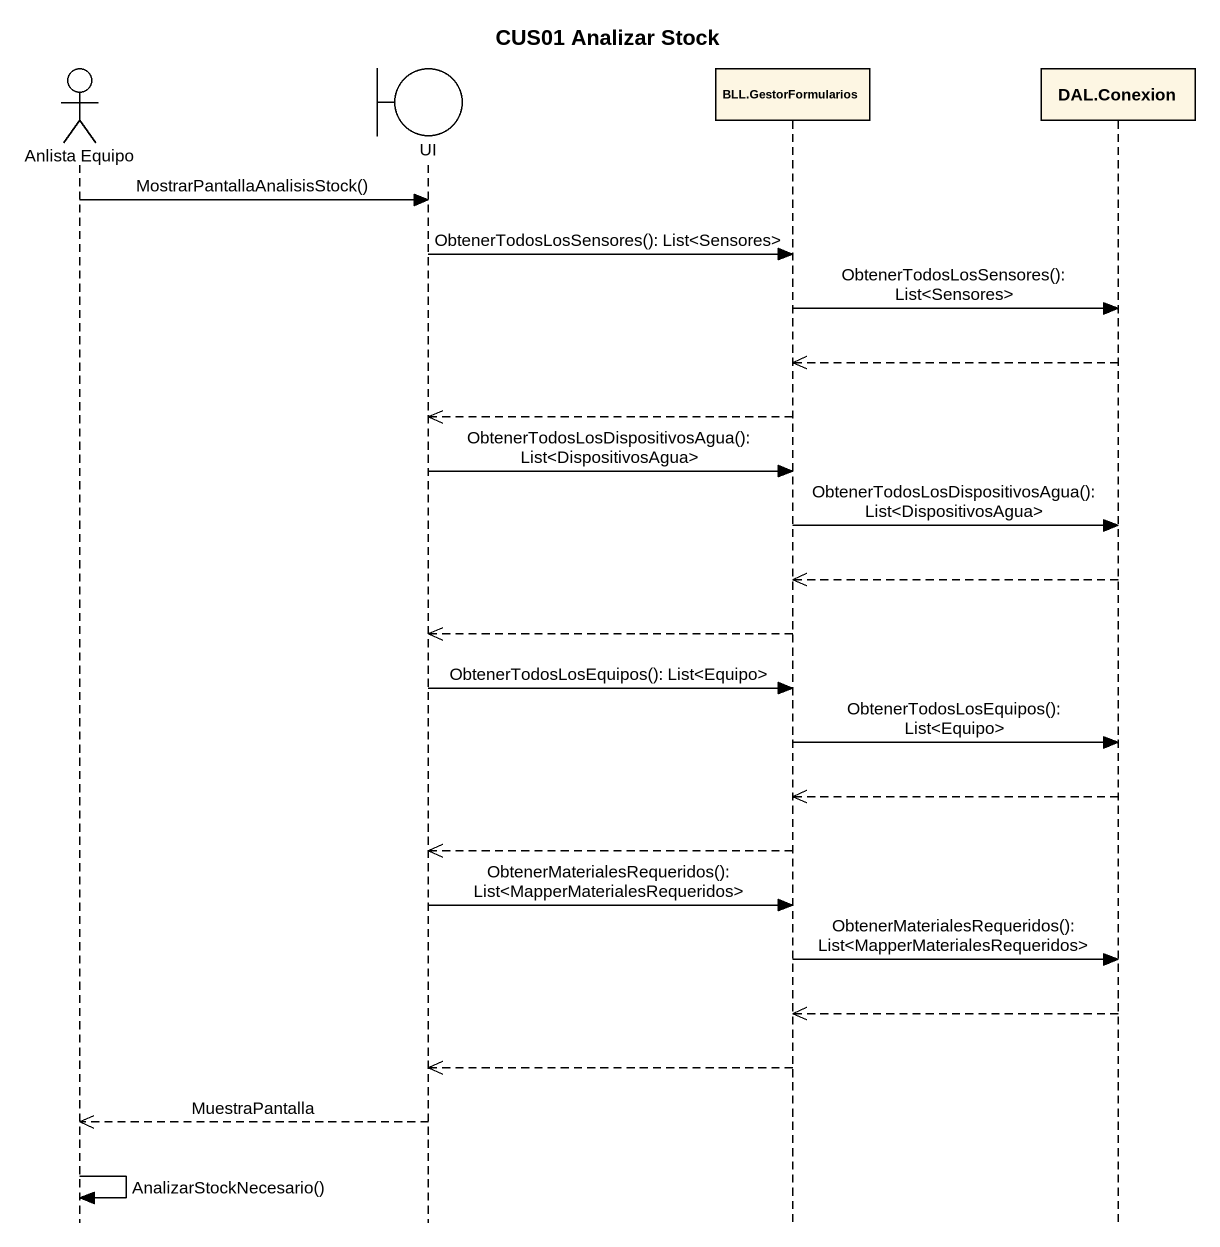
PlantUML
@startuml
title CUS01 Analizar Stock
hide footbox
actor "Anlista Equipo" as Anlista_Equipo
boundary UI
participant "BLL.GestorFormularios" as BLL_GestorFormularios
participant "DAL.Conexion" as DAL_Conexion

Anlista_Equipo -> UI : MostrarPantallaAnalisisStock()
UI -> BLL_GestorFormularios : ObtenerTodosLosSensores(): List<Sensores>
BLL_GestorFormularios -> DAL_Conexion : ObtenerTodosLosSensores(): List<Sensores>
DAL_Conexion -->> BLL_GestorFormularios
BLL_GestorFormularios -->> UI
UI -> BLL_GestorFormularios : ObtenerTodosLosDispositivosAgua(): List<DispositivosAgua>
BLL_GestorFormularios -> DAL_Conexion : ObtenerTodosLosDispositivosAgua(): List<DispositivosAgua>
DAL_Conexion -->> BLL_GestorFormularios
BLL_GestorFormularios -->> UI
UI -> BLL_GestorFormularios : ObtenerTodosLosEquipos(): List<Equipo>
BLL_GestorFormularios -> DAL_Conexion : ObtenerTodosLosEquipos(): List<Equipo>
DAL_Conexion -->> BLL_GestorFormularios
BLL_GestorFormularios -->> UI
UI -> BLL_GestorFormularios : ObtenerMaterialesRequeridos(): List<MapperMaterialesRequeridos>
BLL_GestorFormularios -> DAL_Conexion : ObtenerMaterialesRequeridos(): List<MapperMaterialesRequeridos>
DAL_Conexion -->> BLL_GestorFormularios
BLL_GestorFormularios -->> UI
UI -->> Anlista_Equipo : MuestraPantalla
Anlista_Equipo -> Anlista_Equipo : AnalizarStockNecesario()
@enduml
